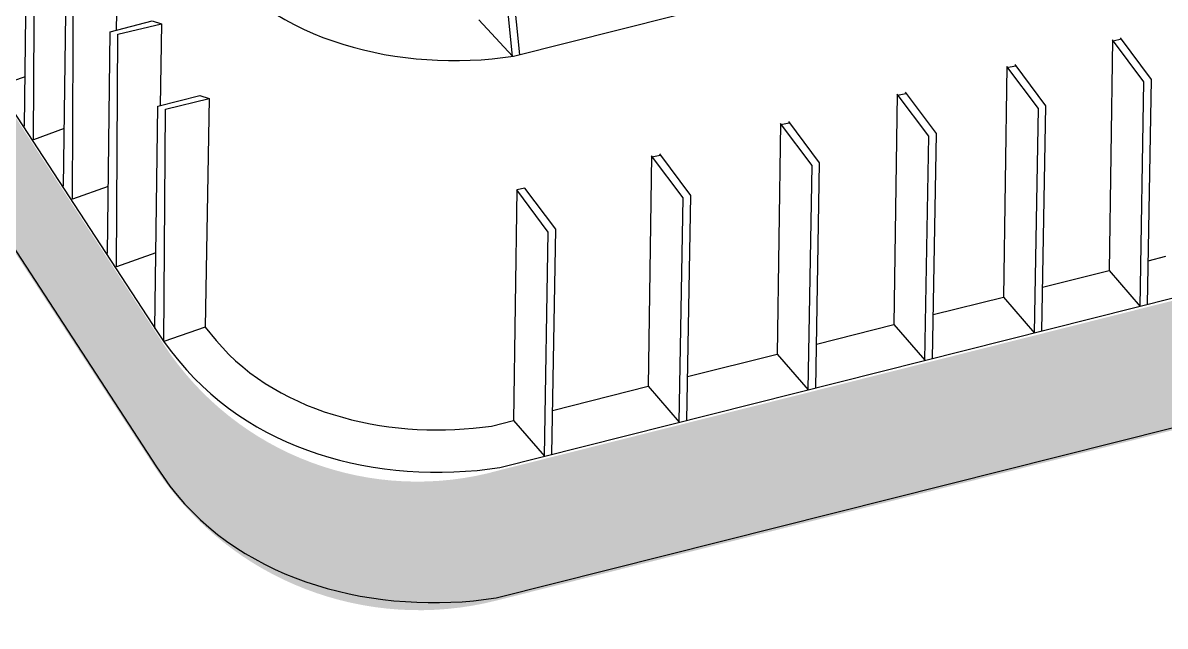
# Paper-space layout 'A-telMax Details' of a CAD drawing. Header units: metres. Extents: x 0 to 2556, y -256 to 559.
# Drawn here: x 632.2 to 690.1, y 51.4 to 82 of the extents above; entities that cross this region are included whole.
import ezdxf

# ---------------------------------------------------------------- set-up
doc = ezdxf.new("R2010")
doc.units = ezdxf.units.M
doc.header["$LTSCALE"] = 10
doc.header["$MEASUREMENT"] = 0
doc.layers.add('Details Drawings', color=7, linetype='Continuous')

# ---------------------------------------------------------------- blocks, each defined once
blk = doc.blocks.new('dFDH_288')
blk.add_wipeout([(0, 0), (0, 135.2), (3.452, 143.492), (10.867, 146.9), (124.483, 146.9), (131.903, 143.519), (135.3, 135.667), (135.283, 10.817), (131.88, 3.409), (124.025, 0.008)])
h = blk.add_hatch(color=9)
h.dxf.hatch_style = 1
h.paths.add_polyline_path([(106.693, 31.228, 0.357086), (109.676, 34.678), (109.852, 41.173, -0.306292), (106.876, 37.844), (72.626, 29.211, -0.328215), (55.593, 35.594), (39.993, 59.511), (39.858, 60.367), (39.693, 53.978, 0.231366), (39.826, 52.894), (55.226, 29.244, 0.317862), (72.443, 22.594)])
at = {"color": 7, "lineweight": 25}
blk.add_lwpolyline([(72.233, 50.066), (73.317, 50.2), (105.75, 58.383, 0.529912), (108.05, 63.633), (106.867, 65.116)], format="xyb", dxfattribs=at)
for points in [[(71.567, 52.05), (73.267, 50.2), (72.133, 61.466)], [(73.633, 50.283), (72.517, 61.5)], [(48.583, 49.166), (47.233, 48.7), (47.3, 60.483), (49.517, 61.016), (49.467, 58.1)], [(39.917, 60.083), (40, 59.65), (55.283, 36.216)], [(48.55, 46.65), (48.683, 57.9), (50.817, 58.45), (51.283, 58.3)], [(50.55, 46.533), (49, 45.966), (49.067, 57.766), (51.283, 58.3), (51.217, 55.016)], [(50.517, 43.616), (50.667, 54.866), (52.8, 55.416), (53.25, 55.283)], [(52.783, 43.6), (50.967, 42.95), (51.033, 54.733), (53.25, 55.283), (53.183, 51.516)], [(39.7, 54.083), (39.7, 53.766), (39.733, 53.466), (39.833, 53.033), (55.233, 29.383)], [(52.75, 40.2), (52.883, 51.45), (55.017, 52), (55.483, 51.85)], [(55.2, 40.233), (53.2, 39.516), (53.267, 51.316), (55.483, 51.85), (55.417, 47.683)], [(103.7, 50.983), (104.133, 51.083)], [(105.45, 37.616), (105.65, 49.033), (104.083, 51.133)], [(100.1, 36.266), (100.3, 47.683), (98.733, 49.783)], [(98.317, 49.633), (98.75, 49.716)], [(55.15, 36.4), (55.3, 47.666), (57.433, 48.216), (57.9, 48.066)], [(92.783, 48.233), (93.2, 48.316)], [(94.55, 34.866), (94.75, 46.283), (93.183, 48.383)], [(88.633, 33.383), (88.833, 44.8), (87.267, 46.9)], [(86.867, 46.75), (87.283, 46.833)], [(80.333, 45.1), (80.75, 45.183)], [(82.1, 31.733), (82.3, 43.15), (80.733, 45.25)], [(75.267, 30.016), (75.467, 41.433), (73.9, 43.516), (73.483, 43.433)], [(105.483, 39.833), (106.383, 40.066)], [(100.133, 38.5), (103.5, 39.333)], [(71.483, 29.2), (72.633, 29.35), (106.883, 37.983)], [(94.583, 37.1), (98.15, 37.983)], [(57.7, 36.466), (58.25, 35.783)], [(88.667, 35.6), (92.6, 36.6)], [(82.133, 33.966), (86.683, 35.1)], [(75.3, 32.233), (80.15, 33.466)], [(71.3, 22.583), (72.45, 22.733), (106.7, 31.366)], [(72.2, 31.45), (73.317, 31.733)]]:
    blk.add_lwpolyline(points, dxfattribs=at)
for points in [[(103.5, 39.333), (105.067, 37.516), (105.267, 48.9), (103.667, 51.033)], [(98.15, 37.983), (99.717, 36.166), (99.917, 47.55), (98.317, 49.683)], [(57.7, 36.466), (55.6, 35.733), (55.683, 47.516), (57.9, 48.066)], [(92.6, 36.6), (94.167, 34.783), (94.367, 46.15), (92.767, 48.283)], [(86.683, 35.1), (88.25, 33.283), (88.45, 44.666), (86.85, 46.8)], [(80.15, 33.466), (81.717, 31.65), (81.917, 43.016), (80.317, 45.15)], [(73.317, 31.733), (74.883, 29.916), (75.083, 41.283), (73.483, 43.433)]]:
    blk.add_lwpolyline(points, close=True, dxfattribs=at)
for points in [[(57, 56.5), (60.349, 51.34), (66.351, 49.571), (72.233, 50.066)], [(55.283, 36.216), (58.86, 30.688), (65.133, 28.632), (71.483, 29.2)], [(58.25, 35.783), (61.552, 31.891), (67.363, 30.744), (72.2, 31.45)], [(55.233, 29.383), (58.662, 23.96), (65.184, 22.044), (71.3, 22.583)]]:
    blk.add_open_spline(points, degree=3, dxfattribs=at)

psp = doc.layouts.new('A-telMax Details')

# ---------------------------------------------------------------- block references
at = {"layer": 'Details Drawings'}
psp.add_blockref('dFDH_288', (583.765, 30.079), dxfattribs=at)

doc.saveas('drawing.dxf')
